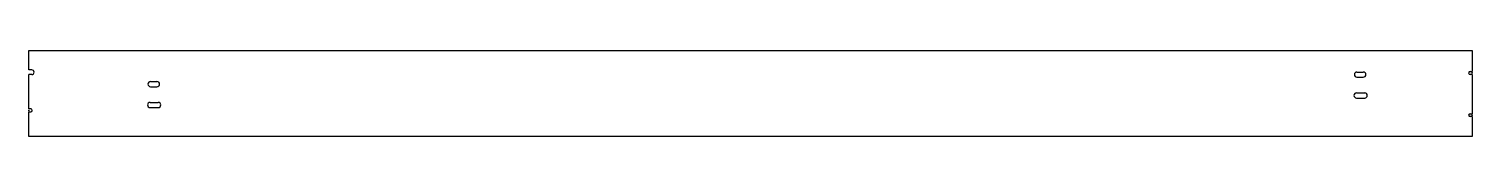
# Model space of a CAD drawing. Extents: x 5146 to 7646, y -2628 to -2479.
import ezdxf

# ---------------------------------------------------------------- set-up
doc = ezdxf.new("R2010")
doc.units = 0
doc.header["$MEASUREMENT"] = 0
doc.layers.get('0').update_dxf_attribs({"linetype": 'CONTINUOUS'})
doc.layers.add('GR1-1', color=3, linetype='CONTINUOUS')

msp = doc.modelspace()

# ---------------------------------------------------------------- linework, layer by layer
for p, q in [((5150.4, -2512.4), (5145.5, -2512.4)), ((5150.4, -2520.6), (5145.5, -2520.6)), ((7446, -2516.2), (7457, -2516.2)), ((5356.3, -2532.7), (5367.4, -2532.7)), ((5356.3, -2541.7), (5367.4, -2541.7)), ((7446, -2525.2), (7457, -2525.2)), ((5355.6, -2569), (5369.6, -2569)), ((7445.4, -2552.4), (7459.5, -2552.4)), ((7445.4, -2561.4), (7459.5, -2561.4)), ((5355.6, -2578), (5369.6, -2578))]:
    msp.add_line(p, q)
for points in [[(5145.5, -2512.4), (5145.5, -2479), (7645.5, -2479), (7645.5, -2515.4)], [(5145.5, -2580.3), (5145.5, -2520.6)], [(7645.5, -2520.4), (7645.5, -2588.8)], [(7645.5, -2593.8), (7645.5, -2628), (5145.5, -2628), (5145.5, -2585.3)]]:
    msp.add_lwpolyline(points)
for centre, radius, start, end in [((5150.4, -2516.5), 4.08, 270, 90), ((7446, -2520.7), 4.5, 90, 270), ((7457, -2520.7), 4.5, 270, 90), ((5356.3, -2537.2), 4.5, 90, 270), ((5367.4, -2537.2), 4.5, 270, 90), ((5355.6, -2573.5), 4.5, 90, 270), ((5369.6, -2573.5), 4.5, 270, 90), ((7445.4, -2556.9), 4.5, 90, 270), ((7459.5, -2556.9), 4.5, 270, 90)]:
    msp.add_arc(centre, radius, start, end)
at = {"layer": 'GR1-1', "color": 3, "linetype": 'Continuous'}
for p, q in [((7642, -2515.4), (7645.5, -2515.4)), ((7645.5, -2520.4), (7642, -2520.4)), ((5149, -2580.3), (5145.5, -2580.3)), ((5145.5, -2585.3), (5149, -2585.3)), ((7642, -2588.8), (7645.5, -2588.8)), ((7645.5, -2593.8), (7642, -2593.8))]:
    msp.add_line(p, q, dxfattribs=at)
for centre, start, end in [((7642, -2517.9), 90, 270), ((5149, -2582.8), 270, 90), ((7642, -2591.3), 90, 270)]:
    msp.add_arc(centre, 2.5, start, end, dxfattribs=at)
for p in [(7645.5, -2517.9), (5145.5, -2582.8), (7645.5, -2591.3)]:
    msp.add_point(p, dxfattribs=at)

doc.saveas('drawing.dxf')
